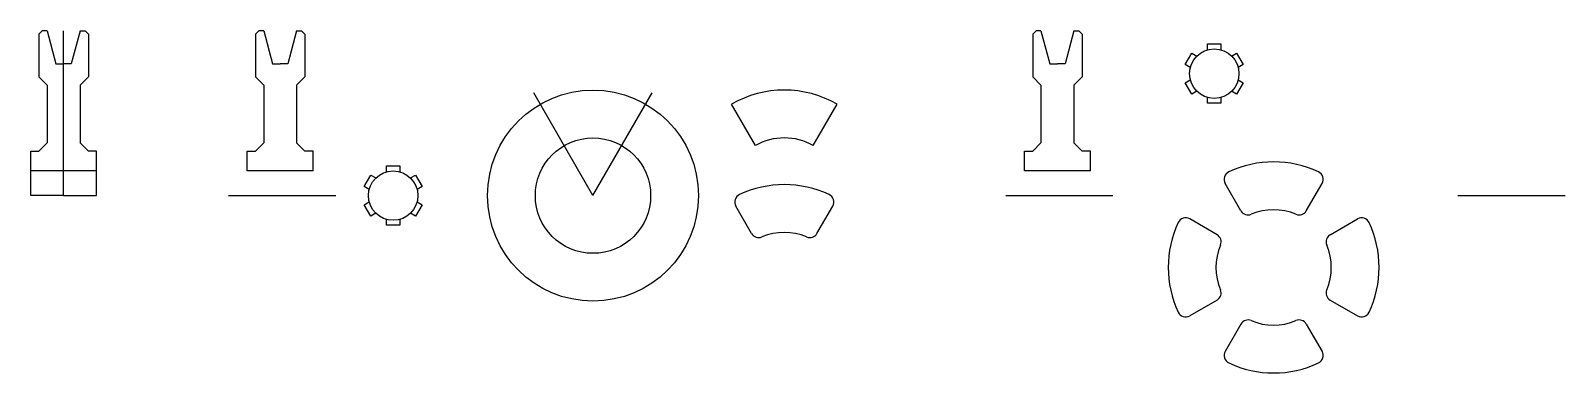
# Model space of a CAD drawing. Header units: millimetres. Extents: x -20 to 911, y -110 to 100.
import ezdxf

# ---------------------------------------------------------------- set-up
doc = ezdxf.new("R2010")
doc.units = ezdxf.units.MM

# ---------------------------------------------------------------- blocks, each defined once
blk = doc.blocks.new('*U12')
for p, q in [((-19.84, -13.57), (-29.39, 2.98)), ((19.84, -13.57), (29.39, 2.98))]:
    blk.add_line(p, q)
for centre, radius, start, end in [((-25.06, 5.48), 5, 115.13859, 210), ((0, -47.93), 64, 64.86141, 115.13859), ((25.06, 5.48), 5, 330, 64.86141), ((-15.51, -11.07), 5, 210, 292.81924), ((0, -47.93), 35, 67.18076, 112.81924), ((15.51, -11.07), 5, 247.18076, 330)]:
    blk.add_arc(centre, radius, start, end)
blk = doc.blocks.new('*U13')
at = {"color": 0, "linetype": 'ByBlock', "lineweight": -2, "transparency": 16777216}
blk.add_blockref('*U12', (734.42, 4.36), dxfattribs=at)
for p, rotation in [((686.49, -43.57), 90), ((782.35, -43.57), 270), ((734.42, -91.51), 180)]:
    blk.add_blockref('*U12', p, dxfattribs=dict(at, rotation=rotation))

msp = doc.modelspace()

# ---------------------------------------------------------------- linework, layer by layer
for p, q in [((-15, 98), (-13, 100)), ((-15, 98), (-15, 72)), ((-10, 100), (-13, 100)), ((-10, 100), (-4.64, 79.98)), ((0, 0), (0, 100)), ((10, 100), (4.64, 79.98)), ((10, 100), (13, 100)), ((15, 98), (13, 100)), ((15, 98), (15, 72)), ((116.41, 98), (118.41, 100)), ((116.41, 98), (116.41, 72)), ((121.41, 100), (118.41, 100)), ((121.41, 100), (126.78, 79.98)), ((141.41, 100), (136.05, 79.98)), ((141.41, 100), (144.41, 100)), ((146.41, 98), (144.41, 100)), ((146.41, 98), (146.41, 72)), ((588.2, 98), (590.2, 100)), ((588.2, 98), (588.2, 72)), ((593.2, 100), (590.2, 100)), ((593.2, 100), (598.56, 79.98)), ((613.2, 100), (607.83, 79.98)), ((613.2, 100), (616.2, 100)), ((618.2, 98), (616.2, 100)), ((618.2, 98), (618.2, 72)), ((-4.64, 79.98), (0, 79.98)), ((4.64, 79.98), (0, 79.98)), ((126.78, 79.98), (131.41, 79.98)), ((136.05, 79.98), (131.41, 79.98)), ((598.56, 79.98), (603.2, 79.98)), ((607.83, 79.98), (603.2, 79.98)), ((-10, 67), (-15, 72)), ((-10, 67), (-10, 32)), ((10, 67), (15, 72)), ((10, 67), (10, 32)), ((121.41, 67), (116.41, 72)), ((121.41, 67), (121.41, 32)), ((141.41, 67), (146.41, 72)), ((141.41, 67), (141.41, 32)), ((593.2, 67), (588.2, 72)), ((593.2, 67), (593.2, 32)), ((613.2, 67), (618.2, 72)), ((613.2, 67), (613.2, 32)), ((321.3, 0), (285.33, 62.31)), ((321.3, 0), (357.28, 62.31)), ((419.9, 30.31), (405.4, 55.43)), ((454.9, 30.31), (469.4, 55.43)), ((-15, 27), (-10, 32)), ((15, 27), (10, 32)), ((116.41, 27), (121.41, 32)), ((146.41, 27), (141.41, 32)), ((588.2, 27), (593.2, 32)), ((618.2, 27), (613.2, 32)), ((-20, 0), (-20, 27)), ((-20, 27), (-15, 27)), ((20, 27), (15, 27)), ((20, 0), (20, 27)), ((111.41, 15), (111.41, 27)), ((111.41, 27), (116.41, 27)), ((151.41, 27), (146.41, 27)), ((151.41, 15), (151.41, 27)), ((583.2, 15), (583.2, 27)), ((583.2, 27), (588.2, 27)), ((623.2, 27), (618.2, 27)), ((623.2, 15), (623.2, 27)), ((20, 15), (-20, 15)), ((151.41, 15), (111.41, 15)), ((623.2, 15), (583.2, 15)), ((0, 0), (-20, 0)), ((0, 0), (0, 7.5)), ((0, 0), (20, 0)), ((100, 0), (165.13, 0)), ((571.78, 0), (636.91, 0)), ((846.32, 0), (911.46, 0)), ((417.56, -22.97), (408.01, -6.43)), ((457.25, -22.97), (466.8, -6.43))]:
    msp.add_line(p, q)
for points in [[(683.85, 77.72), (680.78, 79.5), (684.78, 86.42), (687.85, 84.65)], [(694.37, 88.42), (694.37, 91.96), (702.37, 91.96), (702.37, 88.42)], [(708.89, 84.65), (711.96, 86.42), (715.96, 79.5), (712.89, 77.72)], [(687.85, 63.27), (684.78, 61.5), (680.78, 68.42), (683.85, 70.2)], [(712.89, 70.2), (715.96, 68.42), (711.96, 61.5), (708.89, 63.27)], [(702.37, 59.5), (702.37, 55.96), (694.37, 55.96), (694.37, 59.5)], [(185.48, 3.76), (182.41, 5.54), (186.41, 12.46), (189.48, 10.69)], [(196, 14.46), (196, 18), (204, 18), (204, 14.46)], [(210.52, 10.69), (213.59, 12.46), (217.59, 5.54), (214.52, 3.76)], [(189.48, -10.69), (186.41, -12.46), (182.41, -5.54), (185.48, -3.76)], [(214.52, -3.76), (217.59, -5.54), (213.59, -12.46), (210.52, -10.69)], [(204, -14.46), (204, -18), (196, -18), (196, -14.46)]]:
    msp.add_lwpolyline(points)
for centre, radius in [((698.37, 73.96), 15), ((321.3, 0), 64), ((321.3, 0), 35), ((200, 0), 15)]:
    msp.add_circle(centre, radius)
for centre, radius, start, end in [((437.4, 0), 64, 60, 120), ((437.4, 0), 35, 60, 120), ((412.34, -3.93), 5, 115.13859, 210), ((437.4, -57.34), 64, 64.86141, 115.13859), ((462.47, -3.93), 5, 330, 64.86141), ((421.89, -20.47), 5, 210, 292.81924), ((437.4, -57.34), 35, 67.18076, 112.81924), ((452.92, -20.47), 5, 247.18076, 330)]:
    msp.add_arc(centre, radius, start, end)

# ---------------------------------------------------------------- block references
msp.add_blockref('*U13', (0, 0))

doc.saveas('drawing.dxf')
